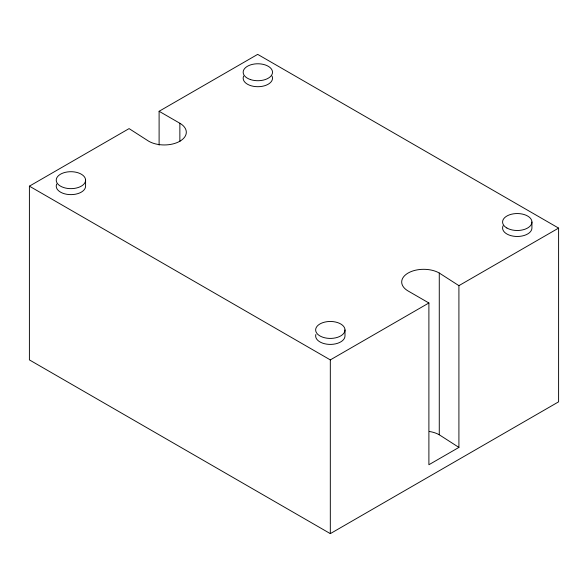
<?xml version="1.0" encoding="UTF-8"?>
<svg xmlns="http://www.w3.org/2000/svg" width="588" height="588" viewBox="0 0 588 588"><rect width="100%" height="100%" fill="white"/><g stroke="black" fill="none" stroke-linecap="round" stroke-linejoin="round"><path stroke-width="0.88" d="M159.105 111.279L257.684 54.368L558.6 228.1L558.6 401.839L330.316 533.632L29.4 359.9L29.4 186.161L129.088 128.61L148.727 141.23A22.013 12.708 0 0 0 179.862 141.23A22.013 12.708 0 0 0 179.862 123.259L159.105 111.279L159.105 145.089M29.4 186.161L330.316 359.9L428.895 302.982L428.895 464.74L458.912 447.409L458.912 285.65L439.273 273.03A22.013 12.708 0 0 0 408.138 273.03A22.013 12.708 0 0 0 408.138 291.001L428.895 302.982M458.912 285.65L558.6 228.1M429.402 431.496A22.013 12.708 0 0 1 439.273 434.782L458.912 447.409M531.927 222.014L531.927 228.012A14.678 8.475 0 0 1 515.338 236.405A14.678 8.475 0 0 1 503.078 225.814M439.273 273.03L439.273 434.782M344.994 329.941A14.678 8.475 0 0 1 322.981 337.284A14.678 8.475 0 0 1 322.981 322.606A14.678 8.475 0 0 1 344.994 329.941L344.994 335.932A14.678 8.475 0 0 1 329.037 344.377A14.678 8.475 0 0 1 315.866 334.462M330.316 359.9L330.316 533.632M179.862 123.259L179.862 141.539M85.583 180.171A14.678 8.475 0 0 1 63.57 187.513A14.678 8.475 0 0 1 63.57 172.835A14.678 8.475 0 0 1 85.583 180.171L85.583 186.161A14.678 8.475 0 0 1 68.987 194.562A14.678 8.475 0 0 1 56.735 183.971M272.016 76.043A14.678 8.475 0 0 1 257.838 86.708A14.678 8.475 0 0 1 243.667 76.043M506.878 228.012A14.678 8.475 0 0 0 531.427 224.212A14.678 8.475 0 0 0 513.456 213.834A14.678 8.475 0 0 0 506.878 228.012M250.503 79.586A14.678 8.475 0 0 0 272.516 72.251A14.678 8.475 0 0 0 250.503 64.908A14.678 8.475 0 0 0 250.503 79.586"/></g></svg>
